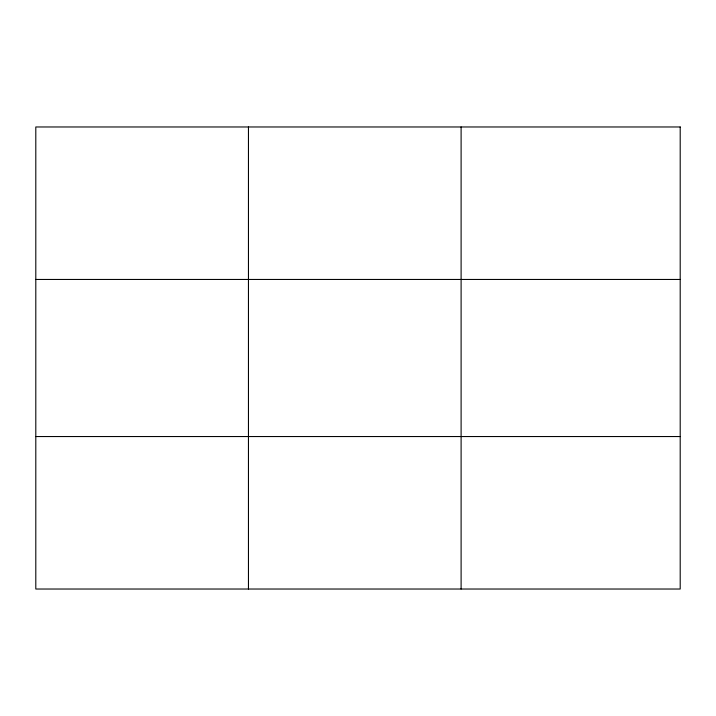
<?xml version="1.0" encoding="UTF-8"?>
<svg xmlns="http://www.w3.org/2000/svg" width="716" height="716" viewBox="0 0 716 716"><rect width="100%" height="100%" fill="white"/><g stroke="black" fill="none" stroke-linecap="round" stroke-linejoin="round"><path stroke-width="1.07" d="M248.452 126.974L248.452 589.026M461.104 126.974L461.104 589.026M35.8 279.455L680.2 279.455M35.8 436.545L680.2 436.545M680.2 126.974L680.2 589.026L35.8 589.026L35.8 126.974L680.2 126.974"/></g></svg>
